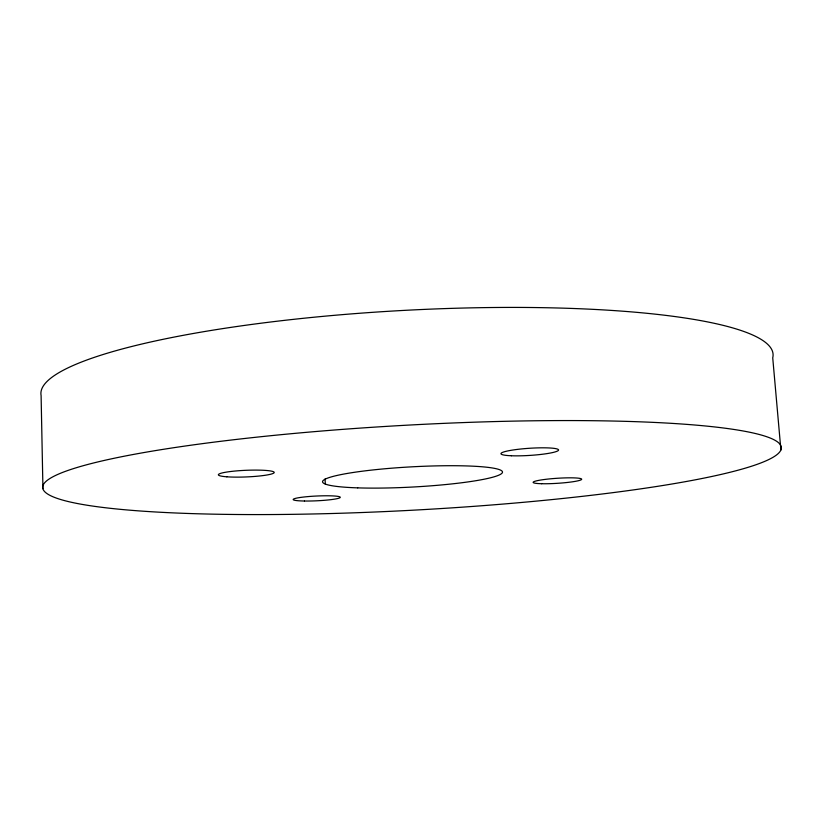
<?xml version="1.0" encoding="UTF-8"?>
<svg xmlns="http://www.w3.org/2000/svg" width="822" height="822" viewBox="0 0 822 822"><rect width="100%" height="100%" fill="white"/><g stroke="black" fill="none" stroke-linecap="round" stroke-linejoin="round"><path stroke-width="1.23" d="M780.9 449.953A369.828 42.6 -3.1 0 0 243.291 438.64A369.828 42.6 -3.1 0 0 211.963 514.13A369.828 42.6 -3.1 0 0 780.9 449.953L772.731 357.827A366.612 63.89 -3.1 0 0 409.068 310.13A366.612 63.89 -3.1 0 0 41.1 395.516L42.939 488.638M325.08 478.949L325.307 484.035M357.714 487.867A90.06 10.1 -3.1 0 0 501.697 473.482A90.06 10.1 -3.1 0 0 378.254 469.393A90.06 10.1 -3.1 0 0 357.714 487.867M541.647 483.716A24.29 2.517 -3.7 0 0 581.226 479.75A24.29 2.517 -3.7 0 0 549.322 478.928A24.29 2.517 -3.7 0 0 541.647 483.716M304.459 501.019A23.54 2.384 -2.7 0 0 340.267 497.351A23.54 2.384 -2.7 0 0 305.568 496.827A23.54 2.384 -2.7 0 0 304.459 501.019M511.397 455.758A28.811 3.565 -3.7 0 0 558.107 450.662A28.811 3.565 -3.7 0 0 519.771 449.12A28.811 3.565 -3.7 0 0 511.397 455.758M226.841 476.801A27.938 3.319 -2.4 0 0 273.325 473.328A27.938 3.319 -2.4 0 0 238.585 470.739A27.938 3.319 -2.4 0 0 226.841 476.801"/></g></svg>
